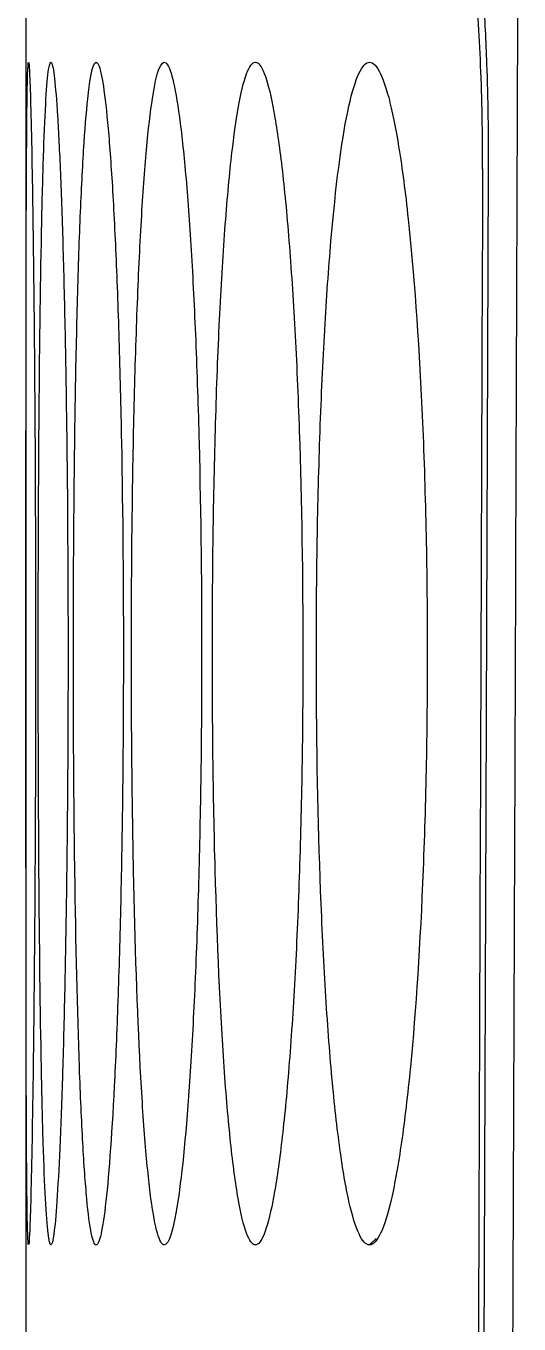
# Model space of a CAD drawing. Extents: x 86 to 639, y 68 to 658.
# Drawn here: x 467.819 to 469.697, y 342.937 to 347.876 of the extents above; entities that cross this region are included whole.
import ezdxf

# ---------------------------------------------------------------- set-up
doc = ezdxf.new("R2010")
doc.units = 0
doc.layers.get('0').update_dxf_attribs({"linetype": 'CONTINUOUS'})

msp = doc.modelspace()

# ---------------------------------------------------------------- linework, layer by layer
at = {"color": 7, "linetype": 'CONTINUOUS'}
for p, q in [((467.819, 348.3645), (467.819, 342.5983)), ((469.5793, 347.3235), (469.5506, 339.3418))]:
    msp.add_line(p, q, dxfattribs=at)
at = {"color": 8, "linetype": 'CONTINUOUS'}
msp.add_line((469.1273, 343.2381), (469.152, 343.2629), dxfattribs=at)
at = {"color": 7, "linetype": 'CONTINUOUS'}
msp.add_ellipse((767.819, -624.821), major_axis=(0, 9042.9509), ratio=0.033175, start_param=1.463084, end_param=1.463973, dxfattribs=at)
for points, knots in [([(469.6603, 339.3418), (469.667, 341.1386), (469.6793, 344.4039), (469.6912, 347.6693), (469.6966, 349.1379)], [0, 0, 0, 0, 0.55027, 1, 1, 1, 1]), ([(469.4511, 348.5645), (469.4555, 348.5634), (469.4641, 348.5611), (469.4768, 348.5433), (469.489, 348.5148), (469.5008, 348.4747), (469.5121, 348.4231), (469.5228, 348.3601), (469.5331, 348.2856), (469.5467, 348.1668), (469.5618, 347.9878), (469.573, 347.7559), (469.5789, 347.5311), (469.5792, 347.3929), (469.5793, 347.3235)], [0, 0, 0, 0, 0.065064, 0.128149, 0.189858, 0.250834, 0.311744, 0.373256, 0.43602, 0.500647, 0.643205, 0.785825, 0.892478, 1, 1, 1, 1]), ([(469.5576, 347.3313), (469.5581, 347.4665), (469.5556, 347.6002), (469.5452, 347.85), (469.5372, 347.9651), (469.5174, 348.1561), (469.5053, 348.2334), (469.4794, 348.337), (469.4653, 348.3645), (469.4512, 348.3645)], [0, 0, 0, 0, 0.25, 0.25, 0.5, 0.5, 0.75, 0.75, 1, 1, 1, 1]), ([(467.829, 343.2381), (467.8277, 343.2381), (467.8267, 343.2533), (467.8247, 343.312), (467.8238, 343.3563), (467.8224, 343.4717), (467.8218, 343.5425), (467.8208, 343.71), (467.8205, 343.8072), (467.8196, 344.1256), (467.8193, 344.382), (467.8192, 344.7963), (467.8191, 344.9417), (467.8191, 345.236), (467.8191, 345.3841), (467.8191, 345.6822), (467.8191, 345.8329), (467.8191, 346.1233), (467.8192, 346.2646), (467.8194, 346.6762), (467.8197, 346.9229), (467.8207, 347.2303), (467.8211, 347.3206), (467.8222, 347.4777), (467.8228, 347.5447), (467.8251, 347.7004), (467.8272, 347.7489), (467.8298, 347.7363)], [0, 0, 0, 0, 0.0625, 0.0625, 0.125, 0.125, 0.1875, 0.1875, 0.25, 0.25, 0.375, 0.375, 0.4375, 0.4375, 0.5, 0.5, 0.5625, 0.5625, 0.625, 0.625, 0.75, 0.75, 0.8125, 0.8125, 0.875, 0.875, 1, 1, 1, 1]), ([(467.8298, 347.7363), (467.831, 347.7302), (467.8323, 347.7098), (467.8351, 347.6423), (467.8366, 347.5944), (467.8396, 347.4737), (467.8411, 347.4011), (467.844, 347.232), (467.8455, 347.1347), (467.8482, 346.9235), (467.8495, 346.809), (467.8517, 346.562), (467.8527, 346.4308), (467.8551, 346.0259), (467.8559, 345.7322), (467.8558, 345.2978), (467.8555, 345.1511), (467.8545, 344.867), (467.8538, 344.7292), (467.8521, 344.4625), (467.851, 344.3333), (467.8487, 344.0945), (467.8474, 343.9835), (467.8432, 343.6768), (467.8401, 343.5153), (467.8356, 343.3499), (467.8342, 343.3086), (467.8315, 343.2527), (467.8302, 343.2381), (467.829, 343.2381)], [0, 0, 0, 0, 0.0625, 0.0625, 0.125, 0.125, 0.1875, 0.1875, 0.25, 0.25, 0.3125, 0.3125, 0.375, 0.375, 0.5, 0.5, 0.5625, 0.5625, 0.625, 0.625, 0.6875, 0.6875, 0.75, 0.75, 0.875, 0.875, 0.9375, 0.9375, 1, 1, 1, 1]), ([(467.9141, 343.2381), (467.9103, 343.2381), (467.9067, 343.2533), (467.8998, 343.312), (467.8964, 343.3564), (467.8903, 343.4718), (467.8875, 343.5426), (467.8823, 343.7102), (467.88, 343.8074), (467.8738, 344.126), (467.8707, 344.3825), (467.8677, 344.797), (467.8669, 344.9426), (467.866, 345.2369), (467.8658, 345.3851), (467.8659, 345.6834), (467.8662, 345.8341), (467.8674, 346.1246), (467.8682, 346.2659), (467.8716, 346.6776), (467.8749, 346.9243), (467.8814, 347.2314), (467.8839, 347.3216), (467.8892, 347.4786), (467.8922, 347.5455), (467.9017, 347.7008), (467.9089, 347.7491), (467.9165, 347.7362)], [0, 0, 0, 0, 0.0625, 0.0625, 0.125, 0.125, 0.1875, 0.1875, 0.25, 0.25, 0.375, 0.375, 0.4375, 0.4375, 0.5, 0.5, 0.5625, 0.5625, 0.625, 0.625, 0.75, 0.75, 0.8125, 0.8125, 0.875, 0.875, 1, 1, 1, 1]), ([(467.9165, 347.7362), (467.9203, 347.73), (467.924, 347.7095), (467.9316, 347.6418), (467.9355, 347.5938), (467.943, 347.4729), (467.9466, 347.4002), (467.9536, 347.2311), (467.957, 347.1337), (467.963, 346.9224), (467.9658, 346.8079), (467.9707, 346.561), (467.9728, 346.4297), (467.9778, 346.0248), (467.9795, 345.731), (467.9792, 345.2968), (467.9787, 345.1502), (467.9766, 344.866), (467.9752, 344.7283), (467.9715, 344.4618), (467.9692, 344.3325), (467.9641, 344.0938), (467.9612, 343.9829), (467.9516, 343.6766), (467.9444, 343.5151), (467.933, 343.3498), (467.9292, 343.3086), (467.9216, 343.2527), (467.9178, 343.2381), (467.9141, 343.2381)], [0, 0, 0, 0, 0.0625, 0.0625, 0.125, 0.125, 0.1875, 0.1875, 0.25, 0.25, 0.3125, 0.3125, 0.375, 0.375, 0.5, 0.5, 0.5625, 0.5625, 0.625, 0.625, 0.6875, 0.6875, 0.75, 0.75, 0.875, 0.875, 0.9375, 0.9375, 1, 1, 1, 1]), ([(468.0863, 343.2381), (468.08, 343.2381), (468.0738, 343.2533), (468.0619, 343.3121), (468.0561, 343.3565), (468.0453, 343.472), (468.0402, 343.5428), (468.0308, 343.7106), (468.0265, 343.8079), (468.015, 344.1268), (468.009, 344.3836), (468.0032, 344.7985), (468.0018, 344.9442), (467.9999, 345.2388), (467.9995, 345.3871), (467.9997, 345.6857), (468.0004, 345.8365), (468.0027, 346.1271), (468.0043, 346.2685), (468.0086, 346.5431), (468.0113, 346.6732), (468.0176, 346.9154), (468.0212, 347.0292), (468.0293, 347.2337), (468.0338, 347.3238), (468.0435, 347.4804), (468.0488, 347.5471), (468.0654, 347.7017), (468.0777, 347.7495), (468.0906, 347.736)], [0, 0, 0, 0, 0.0625, 0.0625, 0.125, 0.125, 0.1875, 0.1875, 0.25, 0.25, 0.375, 0.375, 0.4375, 0.4375, 0.5, 0.5, 0.5625, 0.5625, 0.625, 0.625, 0.6875, 0.6875, 0.75, 0.75, 0.8125, 0.8125, 0.875, 0.875, 1, 1, 1, 1]), ([(468.0906, 347.736), (468.0968, 347.7295), (468.103, 347.7088), (468.1154, 347.6407), (468.1216, 347.5926), (468.1336, 347.4713), (468.1394, 347.3985), (468.1504, 347.2292), (468.1556, 347.1317), (468.1651, 346.9203), (468.1693, 346.8057), (468.1769, 346.5588), (468.1801, 346.4274), (468.1878, 346.0225), (468.1903, 345.7287), (468.1898, 345.2946), (468.189, 345.1482), (468.1859, 344.864), (468.1837, 344.7264), (468.178, 344.4602), (468.1745, 344.331), (468.1665, 344.0925), (468.162, 343.9817), (468.1471, 343.6759), (468.1357, 343.5147), (468.1174, 343.3495), (468.1112, 343.3084), (468.0988, 343.2527), (468.0925, 343.2381), (468.0863, 343.2381)], [0, 0, 0, 0, 0.0625, 0.0625, 0.125, 0.125, 0.1875, 0.1875, 0.25, 0.25, 0.3125, 0.3125, 0.375, 0.375, 0.5, 0.5, 0.5625, 0.5625, 0.625, 0.625, 0.6875, 0.6875, 0.75, 0.75, 0.875, 0.875, 0.9375, 0.9375, 1, 1, 1, 1]), ([(468.3458, 343.2381), (468.3368, 343.2381), (468.3281, 343.2533), (468.3112, 343.3122), (468.3029, 343.3566), (468.2874, 343.4722), (468.2801, 343.5432), (468.2665, 343.7112), (468.2601, 343.8086), (468.2433, 344.1279), (468.2345, 344.3851), (468.2259, 344.8006), (468.2237, 344.9467), (468.221, 345.2417), (468.2204, 345.3902), (468.2208, 345.6892), (468.2217, 345.8402), (468.2252, 346.131), (468.2276, 346.2725), (468.2341, 346.5473), (468.2381, 346.6773), (468.2473, 346.9194), (468.2526, 347.0332), (468.2646, 347.2372), (468.2711, 347.327), (468.2851, 347.4832), (468.2928, 347.5496), (468.3166, 347.7031), (468.3341, 347.75), (468.3521, 347.7357)], [0, 0, 0, 0, 0.0625, 0.0625, 0.125, 0.125, 0.1875, 0.1875, 0.25, 0.25, 0.375, 0.375, 0.4375, 0.4375, 0.5, 0.5, 0.5625, 0.5625, 0.625, 0.625, 0.6875, 0.6875, 0.75, 0.75, 0.8125, 0.8125, 0.875, 0.875, 1, 1, 1, 1]), ([(468.3521, 347.7357), (468.3608, 347.7288), (468.3695, 347.7077), (468.3867, 347.639), (468.3952, 347.5906), (468.4117, 347.4688), (468.4196, 347.3958), (468.4346, 347.2262), (468.4417, 347.1286), (468.4545, 346.9169), (468.4603, 346.8023), (468.4704, 346.5554), (468.4748, 346.4239), (468.485, 346.0189), (468.4884, 345.7252), (468.4878, 345.2914), (468.4866, 345.1452), (468.4824, 344.8611), (468.4794, 344.7236), (468.4717, 344.4578), (468.467, 344.3287), (468.4562, 344.0905), (468.4501, 343.98), (468.4299, 343.6749), (468.4143, 343.5141), (468.3806, 343.2942), (468.3631, 343.2381), (468.3458, 343.2381)], [0, 0, 0, 0, 0.0625, 0.0625, 0.125, 0.125, 0.1875, 0.1875, 0.25, 0.25, 0.3125, 0.3125, 0.375, 0.375, 0.5, 0.5, 0.5625, 0.5625, 0.625, 0.625, 0.6875, 0.6875, 0.75, 0.75, 0.875, 0.875, 1, 1, 1, 1]), ([(468.6927, 343.2381), (468.6811, 343.2381), (468.6699, 343.2533), (468.648, 343.3122), (468.6372, 343.3567), (468.6169, 343.4725), (468.6074, 343.5436), (468.5895, 343.7119), (468.5811, 343.8093), (468.5589, 344.1288), (468.5473, 344.387), (468.5358, 344.8034), (468.533, 344.9498), (468.5294, 345.2454), (468.5286, 345.3942), (468.5291, 345.6938), (468.5305, 345.8451), (468.5351, 346.1362), (468.5384, 346.278), (468.547, 346.5532), (468.5523, 346.6829), (468.5646, 346.9247), (468.5717, 347.0383), (468.5874, 347.242), (468.596, 347.3315), (468.6145, 347.4867), (468.6246, 347.5525), (468.6556, 347.705), (468.6783, 347.7508), (468.7015, 347.7353)], [0, 0, 0, 0, 0.0625, 0.0625, 0.125, 0.125, 0.1875, 0.1875, 0.25, 0.25, 0.375, 0.375, 0.4375, 0.4375, 0.5, 0.5, 0.5625, 0.5625, 0.625, 0.625, 0.6875, 0.6875, 0.75, 0.75, 0.8125, 0.8125, 0.875, 0.875, 1, 1, 1, 1]), ([(468.7015, 347.7353), (468.7127, 347.7277), (468.7238, 347.7062), (468.7457, 347.6366), (468.7567, 347.5879), (468.7776, 347.4654), (468.7876, 347.3922), (468.8066, 347.2222), (468.8156, 347.1245), (468.8317, 346.9124), (468.8389, 346.7977), (468.8517, 346.5509), (468.8571, 346.4192), (468.8699, 346.0141), (468.8741, 345.7205), (468.8732, 345.287), (468.8717, 345.1411), (468.8664, 344.8571), (468.8627, 344.7198), (468.8529, 344.4545), (468.847, 344.3257), (468.8333, 344.0879), (468.8256, 343.9776), (468.8086, 343.7749), (468.7993, 343.6836), (468.7798, 343.5259), (468.7695, 343.4584), (468.7373, 343.2939), (468.715, 343.2381), (468.6927, 343.2381)], [0, 0, 0, 0, 0.0625, 0.0625, 0.125, 0.125, 0.1875, 0.1875, 0.25, 0.25, 0.3125, 0.3125, 0.375, 0.375, 0.5, 0.5, 0.5625, 0.5625, 0.625, 0.625, 0.6875, 0.6875, 0.75, 0.75, 0.8125, 0.8125, 0.875, 0.875, 1, 1, 1, 1]), ([(469.1273, 343.2381), (469.1137, 343.2381), (469.1003, 343.2523), (469.0742, 343.3076), (469.0613, 343.3492), (469.0369, 343.4578), (469.0254, 343.5246), (469.0037, 343.6825), (468.9934, 343.7744), (468.9751, 343.9758), (468.9669, 344.0858), (468.9524, 344.325), (468.9461, 344.4527), (468.931, 344.8493), (468.9254, 345.14), (468.9245, 345.5738), (468.9254, 345.7209), (468.9296, 346.0074), (468.9328, 346.1469), (468.9417, 346.4184), (468.9474, 346.5506), (468.9607, 346.7962), (468.9684, 346.9113), (468.9946, 347.232), (469.0157, 347.4041), (469.0515, 347.5883), (469.0639, 347.6362), (469.0896, 347.706), (469.103, 347.7279), (469.1166, 347.7354)], [0, 0, 0, 0, 0.0625, 0.0625, 0.125, 0.125, 0.1875, 0.1875, 0.25, 0.25, 0.3125, 0.3125, 0.375, 0.375, 0.5, 0.5, 0.5625, 0.5625, 0.625, 0.625, 0.6875, 0.6875, 0.75, 0.75, 0.875, 0.875, 0.9375, 0.9375, 1, 1, 1, 1]), ([(469.1166, 347.7354), (469.1306, 347.7431), (469.1447, 347.7354), (469.1726, 347.6916), (469.1866, 347.6547), (469.2137, 347.5531), (469.2268, 347.4889), (469.2517, 347.3341), (469.2637, 347.2426), (469.2962, 346.9392), (469.3143, 346.6904), (469.3329, 346.2831), (469.3379, 346.1395), (469.3447, 345.8461), (469.3466, 345.6979), (469.3474, 345.3985), (469.3463, 345.2461), (469.341, 344.9513), (469.3369, 344.8073), (469.3203, 344.3864), (469.3037, 344.1311), (469.2724, 343.8086), (469.2611, 343.7131), (469.2369, 343.5452), (469.2239, 343.4723), (469.184, 343.2989), (469.1556, 343.2381), (469.1273, 343.2381)], [0, 0, 0, 0, 0.0625, 0.0625, 0.125, 0.125, 0.1875, 0.1875, 0.25, 0.25, 0.375, 0.375, 0.4375, 0.4375, 0.5, 0.5, 0.5625, 0.5625, 0.625, 0.625, 0.75, 0.75, 0.8125, 0.8125, 0.875, 0.875, 1, 1, 1, 1])]:
    msp.add_open_spline(points, degree=3, knots=knots, dxfattribs=at)

doc.saveas('drawing.dxf')
